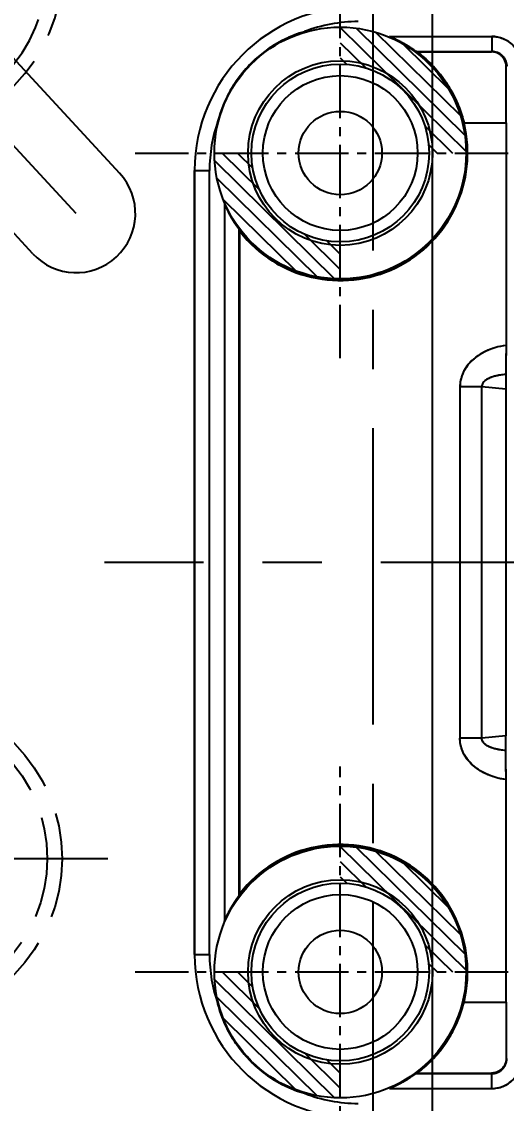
# Model space of a CAD drawing. Header units: millimetres. Extents: x 23490 to 24685, y -23248 to -22403.
# Drawn here: x 24093.43 to 24109.8, y -22727.74 to -22691.24 of the extents above; entities that cross this region are included whole.
import ezdxf

# ---------------------------------------------------------------- set-up
doc = ezdxf.new("R2010")
doc.units = ezdxf.units.MM
doc.header["$LTSCALE"] = 8
for name, pattern in [('CENTER', [2, 1.25, -0.25, 0.25, -0.25]), ('CENTER2', [1.125, 0.75, -0.125, 0.125, -0.125]), ('HIDDEN', [0.375, 0.25, -0.125]), ('HIDDEN2', [0.1875, 0.125, -0.0625])]:
    doc.linetypes.add(name, pattern=pattern)
doc.layers.get('DEFPOINTS').update_dxf_attribs({"color": 6})
for name, color, linetype in [('Cav-cor', 30, 'Continuous'), ('CL', 1, 'Continuous'), ('PIN', 5, 'Continuous'), ('PRODUCT', 1, 'Continuous'), ('SCREW', 52, 'HIDDEN')]:
    doc.layers.add(name, color=color, linetype=linetype)
doc.layers.add('dim', color=3, linetype='Continuous', lineweight=15)
doc.styles.get("Standard").update_dxf_attribs({"font": 'txt.shx', "width": 0.8, "bigfont": 'chineset.shx'})
doc.dimstyles.new('ISO-25', dxfattribs={"dimtxt": 5, "dimasz": 4, "dimexe": 0.3, "dimexo": 0.3, "dimtad": 0, "dimzin": 1, "dimdsep": 46, "dimtxsty": 'Standard', "dimcen": 0, "dimclrd": 3, "dimclre": 3, "dimclrt": 3, "dimazin": 0, "dimtfac": 1, "dimtofl": 0, "dimtmove": 0, "dimatfit": 0, "dimfxl": 0, "dimarcsym": 0})

# ---------------------------------------------------------------- blocks, each defined once
blk = doc.blocks.new('20100512.182342')
at = {"linetype": 'HIDDEN'}
blk.add_circle((0, 0), 5.5, dxfattribs=at)
at = {"layer": 'SCREW', "linetype": 'CENTER', "ltscale": 5}
for p, q in [((0, -7.042), (0, 7.042)), ((-7, 0), (7, 0))]:
    blk.add_line(p, q, dxfattribs=at)
at = {"layer": 'SCREW', "linetype": 'Continuous'}
blk.add_lwpolyline([(-1.443, 2.5), (-2.887, 0), (-1.443, -2.5), (1.443, -2.5), (2.887, 0), (1.443, 2.5)], close=True, dxfattribs=at)
at = {"layer": 'SCREW'}
for radius in [5, 3]:
    blk.add_circle((0, 0), radius, dxfattribs=at)
blk = doc.blocks.new('*D26566')
at = {"layer": 'DEFPOINTS', "color": 0}
for p in [(24107.3, -22624.279), (24152.3, -22747.491), (24107.3, -22770.979)]:
    blk.add_point(p, dxfattribs=at)
at = {"layer": 'dim', "color": 3, "lineweight": -2}
for p, q in [((24107.3, -22624.579), (24107.3, -22771.279)), ((24152.3, -22747.791), (24152.3, -22771.279)), ((24111.3, -22770.979), (24121.842, -22770.979)), ((24148.3, -22770.979), (24137.759, -22770.979))]:
    blk.add_line(p, q, dxfattribs=at)
at = {"layer": 'dim', "color": 3}
for points in [[(24111.3, -22770.312), (24111.3, -22771.645), (24107.3, -22770.979)], [(24148.3, -22771.645), (24148.3, -22770.312), (24152.3, -22770.979)]]:
    blk.add_solid(points, dxfattribs=at)
at = {"layer": 'dim', "color": 3, "insert": (24129.8, -22770.979), "char_height": 5, "attachment_point": 5}
blk.add_mtext('45.00', dxfattribs=at)
blk = doc.blocks.new('*D26567')
at = {"layer": 'DEFPOINTS', "color": 0}
for p in [(24052.3, -22678.491), (24152.3, -22747.491), (24152.3, -22779.818)]:
    blk.add_point(p, dxfattribs=at)
at = {"layer": 'dim', "color": 3, "lineweight": -2}
for p, q in [((24052.3, -22678.791), (24052.3, -22780.118)), ((24152.3, -22747.791), (24152.3, -22780.118)), ((24056.3, -22779.818), (24094.175, -22779.818)), ((24148.3, -22779.818), (24111.425, -22779.818))]:
    blk.add_line(p, q, dxfattribs=at)
at = {"layer": 'dim', "color": 3}
for points in [[(24056.3, -22779.151), (24056.3, -22780.485), (24052.3, -22779.818)], [(24148.3, -22780.485), (24148.3, -22779.151), (24152.3, -22779.818)]]:
    blk.add_solid(points, dxfattribs=at)
at = {"layer": 'dim', "color": 3, "insert": (24102.8, -22779.818), "char_height": 5, "attachment_point": 5}
blk.add_mtext('100.00', dxfattribs=at)
blk = doc.blocks.new('*D26571')
at = {"layer": 'DEFPOINTS', "color": 0}
for p in [(24107.3, -22615.491), (24182.3, -22615.491), (24144.3, -22755.491)]:
    blk.add_point(p, dxfattribs=at)
at = {"layer": 'dim', "color": 3, "lineweight": -2}
for p, q in [((24107.6, -22615.491), (24182.6, -22615.491)), ((24182.3, -22619.491), (24182.3, -22676.532)), ((24182.3, -22751.491), (24182.3, -22694.449)), ((24144.6, -22755.491), (24182.6, -22755.491))]:
    blk.add_line(p, q, dxfattribs=at)
at = {"layer": 'dim', "color": 3}
for points in [[(24182.967, -22619.491), (24181.634, -22619.491), (24182.3, -22615.491)], [(24181.634, -22751.491), (24182.967, -22751.491), (24182.3, -22755.491)]]:
    blk.add_solid(points, dxfattribs=at)
at = {"layer": 'dim', "color": 3, "insert": (24182.3, -22685.491), "char_height": 5, "attachment_point": 5, "rotation": 90}
blk.add_mtext('140.00', dxfattribs=at)
blk = doc.blocks.new('*D26572')
at = {"layer": 'DEFPOINTS', "color": 0}
for p in [(24107.3, -22527.491), (24193.451, -22527.491), (24144.3, -22755.491)]:
    blk.add_point(p, dxfattribs=at)
at = {"layer": 'dim', "color": 3, "lineweight": -2}
for p, q in [((24107.6, -22527.491), (24193.751, -22527.491)), ((24193.451, -22531.491), (24193.451, -22631.532)), ((24193.451, -22751.491), (24193.451, -22651.449)), ((24144.6, -22755.491), (24193.751, -22755.491))]:
    blk.add_line(p, q, dxfattribs=at)
at = {"layer": 'dim', "color": 3}
for points in [[(24194.117, -22531.491), (24192.784, -22531.491), (24193.451, -22527.491)], [(24192.784, -22751.491), (24194.117, -22751.491), (24193.451, -22755.491)]]:
    blk.add_solid(points, dxfattribs=at)
at = {"layer": 'dim', "color": 3, "insert": (24193.451, -22641.491), "char_height": 5, "attachment_point": 5, "rotation": 90}
blk.add_mtext('228.00', dxfattribs=at)

msp = doc.modelspace()

# ---------------------------------------------------------------- hatches: boundary and pattern name
at = {"layer": 'PIN', "linetype": 'Continuous'}
h = msp.add_hatch(dxfattribs=at)
h.set_pattern_fill('ANSI31', color=113, scale=2.909091, angle=90.5, style=0)
h.set_pattern_definition([(135.5, (23886.17836, -23001.30054), (-0.2548761, -0.2593638), [])])
h.paths.add_polyline_path([(24104.195, -22692.672), (24104.195, -22691.422, -0.414214), (24108.445, -22695.672), (24107.195, -22695.672, 0.414214)])
h.paths.add_polyline_path([(24099.945, -22695.672), (24101.195, -22695.672, 0.414214), (24104.195, -22698.672), (24104.195, -22699.922, -0.414214)])
h = msp.add_hatch(dxfattribs=at)
h.set_pattern_fill('ANSI31', color=113, scale=2.909091, angle=90.5, style=0)
h.set_pattern_definition([(135.5, (23886.17836, -23028.93804), (-0.2548761, -0.2593638), [])])
h.paths.add_polyline_path([(24104.195, -22720.31), (24104.195, -22719.06, -0.414214), (24108.445, -22723.31), (24107.195, -22723.31, 0.414214)])
h.paths.add_polyline_path([(24099.945, -22723.31), (24101.195, -22723.31, 0.414214), (24104.195, -22726.31), (24104.195, -22727.56, -0.414214)])

# ---------------------------------------------------------------- linework, layer by layer
at = {"linetype": 'HIDDEN2'}
msp.add_lwpolyline([(24106.3, -22729.491), (24072.3, -22729.491, -0.414214), (24064.3, -22721.491), (24064.3, -22687.491, -0.414214), (24072.3, -22679.491), (24106.3, -22679.491, -0.414214), (24114.3, -22687.491), (24114.3, -22721.491, -0.414214)], format="xyb", close=True, dxfattribs=at)
at = {"layer": 'Cav-cor', "color": 241}
for p, q in [((24074.8, -22672.634), (24096.743, -22696.352)), ((24095.275, -22697.71), (24072.3, -22672.876)), ((24093.807, -22699.068), (24074.8, -22678.524)), ((24105.861, -22691.739), (24109.316, -22691.739)), ((24109.316, -22691.739), (24109.316, -22692.242)), ((24106.792, -22692.257), (24109.301, -22692.257)), ((24109.301, -22692.257), (24109.316, -22692.242)), ((24109.792, -22694.657), (24109.801, -22692.762)), ((24109.801, -22692.762), (24109.818, -22692.744)), ((24108.375, -22694.657), (24109.792, -22694.657)), ((24109.792, -22694.657), (24109.792, -22702.163)), ((24099.275, -22696.257), (24099.777, -22696.257)), ((24099.275, -22722.724), (24099.275, -22696.257)), ((24099.777, -22722.724), (24099.777, -22696.257)), ((24100.28, -22697.379), (24100.28, -22721.602)), ((24100.782, -22720.734), (24100.782, -22698.248)), ((24100.808, -22720.656), (24100.808, -22698.325)), ((24108.981, -22703.563), (24108.236, -22703.563)), ((24108.236, -22703.563), (24108.236, -22715.419)), ((24109.782, -22703.64), (24108.981, -22703.563)), ((24108.981, -22715.419), (24108.981, -22703.563)), ((24109.782, -22703.64), (24109.782, -22715.342)), ((24108.981, -22715.419), (24108.236, -22715.419)), ((24109.782, -22715.342), (24108.981, -22715.419)), ((24109.792, -22724.324), (24109.792, -22716.819)), ((24099.275, -22722.724), (24099.777, -22722.724)), ((24108.375, -22724.324), (24109.792, -22724.324)), ((24109.792, -22724.324), (24109.801, -22726.22)), ((24109.801, -22726.22), (24109.818, -22726.237)), ((24106.792, -22726.725), (24109.301, -22726.725)), ((24109.301, -22726.725), (24109.316, -22726.74)), ((24109.316, -22727.242), (24109.316, -22726.74)), ((24105.861, -22727.242), (24109.316, -22727.242))]:
    msp.add_line(p, q, dxfattribs=at)
for centre, radius in [((24104.195, -22695.672), 3.115), ((24104.195, -22695.672), 2.613), ((24104.195, -22695.672), 1.407), ((24104.195, -22723.31), 3.115), ((24104.195, -22723.31), 2.613), ((24104.195, -22723.31), 1.407)]:
    msp.add_circle(centre, radius, dxfattribs=at)
for centre, radius, start, end in [((24104.798, -22696.257), 5.523, 90, 180), ((24104.798, -22696.257), 5.021, 90, 111.187), ((24104.194, -22695.672), 4.271, 106.4741, 165.2226), ((24104.195, -22695.672), 4.271, 217.0332, 67.0352), ((24109.316, -22692.744), 1.005, 359.9997, 90.0002), ((24103.907, -22700.815), 9.032, 71.374, 71.6743), ((24104.197, -22695.691), 4.304, 13.8931, 52.9235), ((24109.316, -22692.744), 0.502, 359.9931, 90.0069), ((24104.798, -22696.257), 5.021, 160.5097, 180), ((24104.195, -22695.672), 4.302, 218.0795, 13.6424), ((24095.275, -22697.71), 2, 222.7731, 42.7731), ((24104.195, -22695.672), 4.271, 203.5625, 214.2023), ((24109.373, -22695.37), 9.06, 198.5225, 199.0401), ((24104.195, -22723.31), 4.271, 292.9648, 142.9668), ((24104.195, -22723.31), 4.302, 346.3576, 141.9205), ((24109.373, -22723.612), 9.06, 160.9599, 161.4775), ((24104.195, -22723.31), 4.271, 145.7977, 156.4375), ((24104.798, -22722.724), 5.523, 180, 270), ((24104.798, -22722.724), 5.021, 180, 199.4903), ((24104.197, -22723.291), 4.304, 307.0765, 346.1069), ((24104.194, -22723.31), 4.271, 194.7774, 253.5259), ((24109.316, -22726.237), 1.005, 269.9998, 0.0003), ((24109.316, -22726.237), 0.502, 269.9931, 0.0069), ((24103.907, -22718.166), 9.032, 288.3257, 288.626), ((24104.798, -22722.724), 5.021, 248.813, 270)]:
    msp.add_arc(centre, radius, start, end, dxfattribs=at)
for points, knots in [([(24106.747, -22692.242), (24106.743, -22692.241), (24106.733, -22692.231), (24106.709, -22692.216), (24106.674, -22692.191), (24106.63, -22692.161), (24106.58, -22692.127), (24106.505, -22692.077), (24106.403, -22692.014), (24106.275, -22691.94), (24106.096, -22691.845), (24105.956, -22691.779), (24105.861, -22691.739)], [0, 0, 0, 0, 0.011684, 0.04086, 0.08393, 0.137044, 0.197241, 0.262332, 0.401708, 0.547948, 0.697492, 1, 1, 1, 1]), ([(24109.801, -22692.762), (24109.801, -22692.7), (24109.779, -22692.574), (24109.675, -22692.407), (24109.509, -22692.286), (24109.371, -22692.257), (24109.301, -22692.257)], [0, 0, 0, 0, 0.235761, 0.478243, 0.733266, 1, 1, 1, 1]), ([(24100.28, -22697.379), (24100.32, -22697.473), (24100.386, -22697.61), (24100.482, -22697.786), (24100.556, -22697.912), (24100.619, -22698.012), (24100.668, -22698.085), (24100.702, -22698.134), (24100.732, -22698.177), (24100.757, -22698.211), (24100.771, -22698.234), (24100.781, -22698.244), (24100.782, -22698.248)], [0, 0, 0, 0, 0.303553, 0.45352, 0.60003, 0.739413, 0.804362, 0.864309, 0.917056, 0.959697, 0.988488, 1, 1, 1, 1]), ([(24109.792, -22702.163), (24109.604, -22702.188), (24109.232, -22702.28), (24108.728, -22702.558), (24108.403, -22702.922), (24108.261, -22703.277), (24108.236, -22703.468), (24108.236, -22703.563)], [0, 0, 0, 0, 0.25029, 0.500287, 0.749624, 0.874828, 1, 1, 1, 1]), ([(24109.792, -22702.162), (24109.792, -22702.366), (24109.791, -22702.693), (24109.789, -22703.02), (24109.786, -22703.144)], [0, 0, 0, 0, 0.622508, 1, 1, 1, 1]), ([(24109.786, -22703.144), (24109.707, -22703.15), (24109.588, -22703.164), (24109.432, -22703.198), (24109.316, -22703.231), (24109.203, -22703.277), (24109.096, -22703.339), (24109.019, -22703.415), (24108.983, -22703.495), (24108.979, -22703.54), (24108.981, -22703.563)], [0, 0, 0, 0, 0.242422, 0.364216, 0.486668, 0.610202, 0.735666, 0.864821, 0.932011, 1, 1, 1, 1]), ([(24109.786, -22703.144), (24109.784, -22703.202), (24109.782, -22703.367), (24109.782, -22703.532), (24109.782, -22703.64)], [0, 0, 0, 0, 0.350878, 1, 1, 1, 1]), ([(24109.792, -22716.819), (24109.604, -22716.793), (24109.232, -22716.701), (24108.728, -22716.424), (24108.403, -22716.059), (24108.261, -22715.705), (24108.236, -22715.514), (24108.236, -22715.419)], [0, 0, 0, 0, 0.25029, 0.500287, 0.749624, 0.874828, 1, 1, 1, 1]), ([(24109.786, -22715.838), (24109.707, -22715.832), (24109.588, -22715.817), (24109.432, -22715.784), (24109.316, -22715.75), (24109.203, -22715.705), (24109.096, -22715.642), (24109.019, -22715.566), (24108.983, -22715.486), (24108.979, -22715.441), (24108.981, -22715.419)], [0, 0, 0, 0, 0.242422, 0.364216, 0.486668, 0.610202, 0.735666, 0.864821, 0.932011, 1, 1, 1, 1]), ([(24109.786, -22715.838), (24109.784, -22715.78), (24109.782, -22715.614), (24109.782, -22715.449), (24109.782, -22715.342)], [0, 0, 0, 0, 0.350878, 1, 1, 1, 1]), ([(24109.792, -22716.819), (24109.792, -22716.616), (24109.791, -22716.288), (24109.789, -22715.961), (24109.786, -22715.838)], [0, 0, 0, 0, 0.622508, 1, 1, 1, 1]), ([(24100.28, -22721.602), (24100.32, -22721.509), (24100.386, -22721.372), (24100.482, -22721.195), (24100.556, -22721.069), (24100.619, -22720.97), (24100.668, -22720.896), (24100.702, -22720.847), (24100.732, -22720.805), (24100.757, -22720.771), (24100.771, -22720.748), (24100.781, -22720.737), (24100.782, -22720.734)], [0, 0, 0, 0, 0.303553, 0.45352, 0.60003, 0.739413, 0.804362, 0.864309, 0.917056, 0.959697, 0.988488, 1, 1, 1, 1]), ([(24109.801, -22726.22), (24109.801, -22726.281), (24109.779, -22726.408), (24109.675, -22726.575), (24109.509, -22726.695), (24109.371, -22726.725), (24109.301, -22726.725)], [0, 0, 0, 0, 0.235761, 0.478243, 0.733266, 1, 1, 1, 1]), ([(24106.747, -22726.74), (24106.743, -22726.741), (24106.733, -22726.751), (24106.709, -22726.766), (24106.674, -22726.791), (24106.63, -22726.821), (24106.58, -22726.855), (24106.505, -22726.904), (24106.403, -22726.967), (24106.275, -22727.041), (24106.096, -22727.137), (24105.956, -22727.202), (24105.861, -22727.242)], [0, 0, 0, 0, 0.011684, 0.04086, 0.08393, 0.137044, 0.197241, 0.262332, 0.401708, 0.547948, 0.697492, 1, 1, 1, 1])]:
    msp.add_open_spline(points, degree=3, knots=knots, dxfattribs=at)
at = {"layer": 'CL', "color": 6, "linetype": 'CENTER'}
for p, q in [((24105.3, -22730.962), (24105.3, -22688.019)), ((24131.57, -22709.491), (24096.228, -22709.491))]:
    msp.add_line(p, q, dxfattribs=at)
at = {"layer": 'PIN', "color": 113, "linetype": 'CENTER2', "ltscale": 0.3}
for p, q in [((24104.195, -22702.6), (24104.195, -22688.744)), ((24097.267, -22695.672), (24111.123, -22695.672)), ((24104.195, -22730.238), (24104.195, -22716.381)), ((24097.267, -22723.31), (24111.123, -22723.31))]:
    msp.add_line(p, q, dxfattribs=at)
at = {"layer": 'PIN', "color": 113}
for centre, radius in [((24104.195, -22695.672), 4.25), ((24104.195, -22695.672), 3), ((24104.195, -22723.31), 4.25), ((24104.195, -22723.31), 3)]:
    msp.add_circle(centre, radius, dxfattribs=at)
at = {"layer": 'PRODUCT'}
for p, q in [((24105.861, -22691.739), (24109.316, -22691.739)), ((24109.316, -22691.739), (24109.316, -22692.242)), ((24106.747, -22692.242), (24109.316, -22692.242)), ((24106.792, -22692.257), (24109.301, -22692.257)), ((24109.301, -22692.257), (24109.316, -22692.242)), ((24109.801, -22692.762), (24109.818, -22692.744)), ((24108.375, -22694.657), (24109.792, -22694.657)), ((24109.792, -22694.657), (24109.792, -22702.163)), ((24099.275, -22696.257), (24099.275, -22722.724)), ((24099.275, -22696.257), (24099.777, -22696.257)), ((24099.777, -22722.724), (24099.777, -22696.257)), ((24100.28, -22697.379), (24100.28, -22721.602)), ((24100.782, -22720.734), (24100.782, -22698.248)), ((24100.808, -22720.656), (24100.808, -22698.325)), ((24108.236, -22703.563), (24108.236, -22715.419)), ((24108.981, -22703.563), (24108.236, -22703.563)), ((24108.981, -22715.419), (24108.981, -22703.563)), ((24109.782, -22703.64), (24108.981, -22703.563)), ((24109.782, -22703.64), (24109.782, -22715.342)), ((24108.981, -22715.419), (24108.236, -22715.419)), ((24109.782, -22715.342), (24108.981, -22715.419)), ((24109.792, -22724.324), (24109.792, -22716.819)), ((24099.275, -22722.724), (24099.777, -22722.724)), ((24108.375, -22724.324), (24109.792, -22724.324)), ((24109.801, -22726.22), (24109.818, -22726.237)), ((24106.747, -22726.74), (24109.316, -22726.74)), ((24106.792, -22726.725), (24109.301, -22726.725)), ((24109.301, -22726.725), (24109.316, -22726.74)), ((24109.316, -22727.242), (24109.316, -22726.74)), ((24105.861, -22727.242), (24109.316, -22727.242))]:
    msp.add_line(p, q, dxfattribs=at)
for centre, radius in [((24104.195, -22695.672), 3.115), ((24104.195, -22695.672), 2.613), ((24104.195, -22695.672), 1.407), ((24104.195, -22723.31), 3.115), ((24104.195, -22723.31), 2.613), ((24104.195, -22723.31), 1.407)]:
    msp.add_circle(centre, radius, dxfattribs=at)
for centre, radius, start, end in [((24104.798, -22696.257), 5.523, 90, 180), ((24104.798, -22696.257), 5.021, 90, 111.187), ((24104.195, -22695.672), 4.271, 106.4778, 165.219), ((24104.195, -22695.672), 4.271, 203.5625, 67.0352), ((24104.798, -22696.257), 5.021, 160.5097, 180), ((24104.195, -22695.672), 4.302, 218.0795, 13.6424), ((24104.195, -22723.31), 4.271, 292.9648, 156.4375), ((24104.195, -22723.31), 4.302, 346.3576, 141.9205), ((24104.798, -22722.724), 5.523, 180, 270), ((24104.798, -22722.724), 5.021, 180, 199.4903), ((24104.195, -22723.31), 4.271, 194.781, 253.5222), ((24104.798, -22722.724), 5.021, 248.813, 270)]:
    msp.add_arc(centre, radius, start, end, dxfattribs=at)
for points, start_tangent, end_tangent in [([(24102.983, -22691.576), (24102.306, -22691.841), (24101.679, -22692.22), (24101.13, -22692.697), (24100.67, -22693.26), (24100.31, -22693.898), (24100.065, -22694.582)], (-0.95893, -0.283643), (-0.255126, -0.966908)), ([(24106.747, -22692.242), (24106.73, -22692.23), (24106.682, -22692.197), (24106.606, -22692.144), (24106.502, -22692.076), (24106.376, -22691.999), (24106.227, -22691.915), (24106.055, -22691.827), (24105.861, -22691.739)], (-0.949285, 0.314416), (-0.920745, 0.390165)), ([(24109.316, -22691.739), (24109.495, -22691.755), (24109.685, -22691.81), (24109.871, -22691.906), (24110.036, -22692.043), (24110.167, -22692.21), (24110.258, -22692.394), (24110.307, -22692.575), (24110.321, -22692.744)], (1, 0.000016), (0.00002, -1)), ([(24106.792, -22692.257), (24106.77, -22692.249), (24106.747, -22692.242)], (-0.947624, 0.319388), (-0.949285, 0.314416)), ([(24106.792, -22692.257), (24107.248, -22692.654), (24107.64, -22693.108), (24107.961, -22693.604), (24108.206, -22694.125), (24108.375, -22694.657)], (0.79781, -0.602909), (0.240076, -0.970754)), ([(24109.314, -22692.257), (24109.301, -22692.257)], (-0.999677, 0.025432), (-1, 0)), ([(24109.801, -22692.746), (24109.786, -22692.639), (24109.741, -22692.521), (24109.667, -22692.417), (24109.568, -22692.334), (24109.445, -22692.278), (24109.314, -22692.257)], (-0.025398, 0.999677), (-0.999677, 0.025432)), ([(24109.316, -22692.242), (24109.405, -22692.25), (24109.501, -22692.277), (24109.593, -22692.325), (24109.676, -22692.394), (24109.742, -22692.477), (24109.787, -22692.569), (24109.811, -22692.659), (24109.818, -22692.744)], (1, 0.000087), (-0.000063, -1)), ([(24109.792, -22694.657), (24109.794, -22694.179), (24109.796, -22693.705), (24109.799, -22693.233), (24109.801, -22692.762)], (0.004471, 0.99999), (0.004881, 0.999988)), ([(24109.801, -22692.762), (24109.801, -22692.746)], (0.004881, 0.999988), (-0.025398, 0.999677)), ([(24100.28, -22697.379), (24100.368, -22697.569), (24100.455, -22697.736), (24100.539, -22697.882), (24100.617, -22698.007), (24100.684, -22698.108), (24100.737, -22698.184), (24100.771, -22698.231), (24100.782, -22698.248)], (0.399749, -0.916625), (0.317671, -0.948201)), ([(24100.782, -22698.248), (24100.791, -22698.274), (24100.8, -22698.3), (24100.808, -22698.325)], (0.317671, -0.948201), (0.326224, -0.945293)), ([(24109.792, -22702.163), (24109.42, -22702.242), (24109.099, -22702.365), (24108.828, -22702.523), (24108.604, -22702.712), (24108.435, -22702.921), (24108.32, -22703.137), (24108.257, -22703.352), (24108.236, -22703.563)], (-0.990831, -0.135109), (-0.000479, -1)), ([(24109.792, -22702.162), (24109.792, -22702.378), (24109.791, -22702.588), (24109.79, -22702.776), (24109.789, -22702.937), (24109.787, -22703.062), (24109.786, -22703.144)], (0, -1), (-0.02935, -0.999569)), ([(24109.786, -22703.144), (24109.587, -22703.167), (24109.416, -22703.203), (24109.272, -22703.25), (24109.156, -22703.306), (24109.071, -22703.367), (24109.015, -22703.432), (24108.986, -22703.497), (24108.981, -22703.563)], (-0.997068, -0.07652), (0.08539, -0.996348)), ([(24109.786, -22703.144), (24109.784, -22703.211), (24109.783, -22703.298), (24109.782, -22703.404), (24109.782, -22703.522), (24109.782, -22703.64)], (-0.029357, -0.999569), (0, -1)), ([(24109.792, -22716.819), (24109.42, -22716.74), (24109.099, -22716.616), (24108.828, -22716.458), (24108.604, -22716.269), (24108.435, -22716.061), (24108.32, -22715.845), (24108.257, -22715.63), (24108.236, -22715.419)], (-0.990831, 0.135109), (-0.000479, 1)), ([(24109.786, -22715.838), (24109.587, -22715.814), (24109.416, -22715.778), (24109.272, -22715.732), (24109.156, -22715.676), (24109.071, -22715.614), (24109.015, -22715.55), (24108.986, -22715.484), (24108.981, -22715.419)], (-0.997068, 0.07652), (0.08539, 0.996348)), ([(24109.786, -22715.838), (24109.784, -22715.771), (24109.783, -22715.683), (24109.782, -22715.578), (24109.782, -22715.46), (24109.782, -22715.342)], (-0.029357, 0.999569), (0, 1)), ([(24109.792, -22716.819), (24109.792, -22716.604), (24109.791, -22716.393), (24109.79, -22716.205), (24109.789, -22716.045), (24109.787, -22715.92), (24109.786, -22715.838)], (0, 1), (-0.02935, 0.999569)), ([(24100.782, -22720.734), (24100.791, -22720.708), (24100.8, -22720.682), (24100.808, -22720.656)], (0.317671, 0.948201), (0.326224, 0.945293)), ([(24100.28, -22721.602), (24100.368, -22721.413), (24100.455, -22721.245), (24100.539, -22721.099), (24100.617, -22720.975), (24100.684, -22720.874), (24100.737, -22720.798), (24100.771, -22720.75), (24100.782, -22720.734)], (0.399749, 0.916625), (0.317671, 0.948201)), ([(24106.792, -22726.725), (24107.248, -22726.327), (24107.64, -22725.873), (24107.961, -22725.378), (24108.206, -22724.856), (24108.375, -22724.324)], (0.79781, 0.602909), (0.240076, 0.970754)), ([(24109.792, -22724.324), (24109.794, -22724.802), (24109.796, -22725.277), (24109.799, -22725.748), (24109.801, -22726.22)], (0.004471, -0.99999), (0.004881, -0.999988)), ([(24102.983, -22727.405), (24102.306, -22727.141), (24101.679, -22726.762), (24101.13, -22726.285), (24100.67, -22725.722), (24100.31, -22725.084), (24100.065, -22724.399)], (-0.95893, 0.283643), (-0.255126, 0.966908)), ([(24109.801, -22726.235), (24109.786, -22726.343), (24109.741, -22726.461), (24109.667, -22726.564), (24109.568, -22726.648), (24109.445, -22726.704), (24109.314, -22726.725)], (-0.025398, -0.999677), (-0.999677, -0.025432)), ([(24109.316, -22726.74), (24109.405, -22726.732), (24109.501, -22726.705), (24109.593, -22726.656), (24109.676, -22726.588), (24109.742, -22726.504), (24109.787, -22726.412), (24109.811, -22726.322), (24109.818, -22726.237)], (1, -0.000087), (-0.000063, 1)), ([(24109.316, -22727.242), (24109.495, -22727.226), (24109.685, -22727.172), (24109.871, -22727.075), (24110.036, -22726.938), (24110.167, -22726.771), (24110.258, -22726.587), (24110.307, -22726.407), (24110.321, -22726.237)], (1, -0.000016), (0.00002, 1)), ([(24109.801, -22726.22), (24109.801, -22726.235)], (0.004881, -0.999988), (-0.025398, -0.999677)), ([(24106.747, -22726.74), (24106.73, -22726.751), (24106.682, -22726.785), (24106.606, -22726.837), (24106.502, -22726.905), (24106.376, -22726.983), (24106.227, -22727.067), (24106.055, -22727.154), (24105.861, -22727.242)], (-0.949285, -0.314416), (-0.920745, -0.390165)), ([(24106.792, -22726.725), (24106.77, -22726.732), (24106.747, -22726.74)], (-0.947624, -0.319388), (-0.949285, -0.314416)), ([(24109.314, -22726.725), (24109.301, -22726.725)], (-0.999677, -0.025432), (-1, 0))]:
    msp.add_spline(points, degree=3, dxfattribs=dict(at, start_tangent=start_tangent, end_tangent=end_tangent))

# ---------------------------------------------------------------- block references
at = {"linetype": 'Continuous', "xscale": -1, "rotation": 90.00000000000001}
msp.add_blockref('20100512.182342', (24089.3, -22689.491), dxfattribs=at)
at = {"linetype": 'Continuous', "rotation": 90}
msp.add_blockref('20100512.182342', (24089.3, -22719.491), dxfattribs=at)

# ---------------------------------------------------------------- dimensions: what is measured, and where the dimension line sits
at = {"layer": 'dim'}
for base, p2, picture, middle in [((24193.451, -22527.491), (24107.3, -22527.491), '*D26572', (24193.451, -22641.491)), ((24182.3, -22615.491), (24107.3, -22615.491), '*D26571', (24182.3, -22685.491))]:
    dim = msp.add_linear_dim(base=base, p1=(24144.3, -22755.491), p2=p2, angle=90, dimstyle='ISO-25', dxfattribs=at)
    dim.commit()
    dim.dimension.update_dxf_attribs({"geometry": picture, "text_midpoint": middle})
dim = msp.add_linear_dim(base=(24107.3, -22770.979), p1=(24152.3, -22747.491), p2=(24107.3, -22624.279), dimstyle='ISO-25', dxfattribs=at)
dim.commit()
dim.dimension.update_dxf_attribs({"geometry": '*D26566', "text_midpoint": (24129.8, -22770.979)})
dim = msp.add_linear_dim(base=(24152.3, -22779.818), p1=(24052.3, -22678.491), p2=(24152.3, -22747.491), dimstyle='ISO-25', dxfattribs=at)
dim.commit()
dim.dimension.update_dxf_attribs({"geometry": '*D26567', "text_midpoint": (24102.8, -22779.818), "dimtype": 160})

doc.saveas('drawing.dxf')
